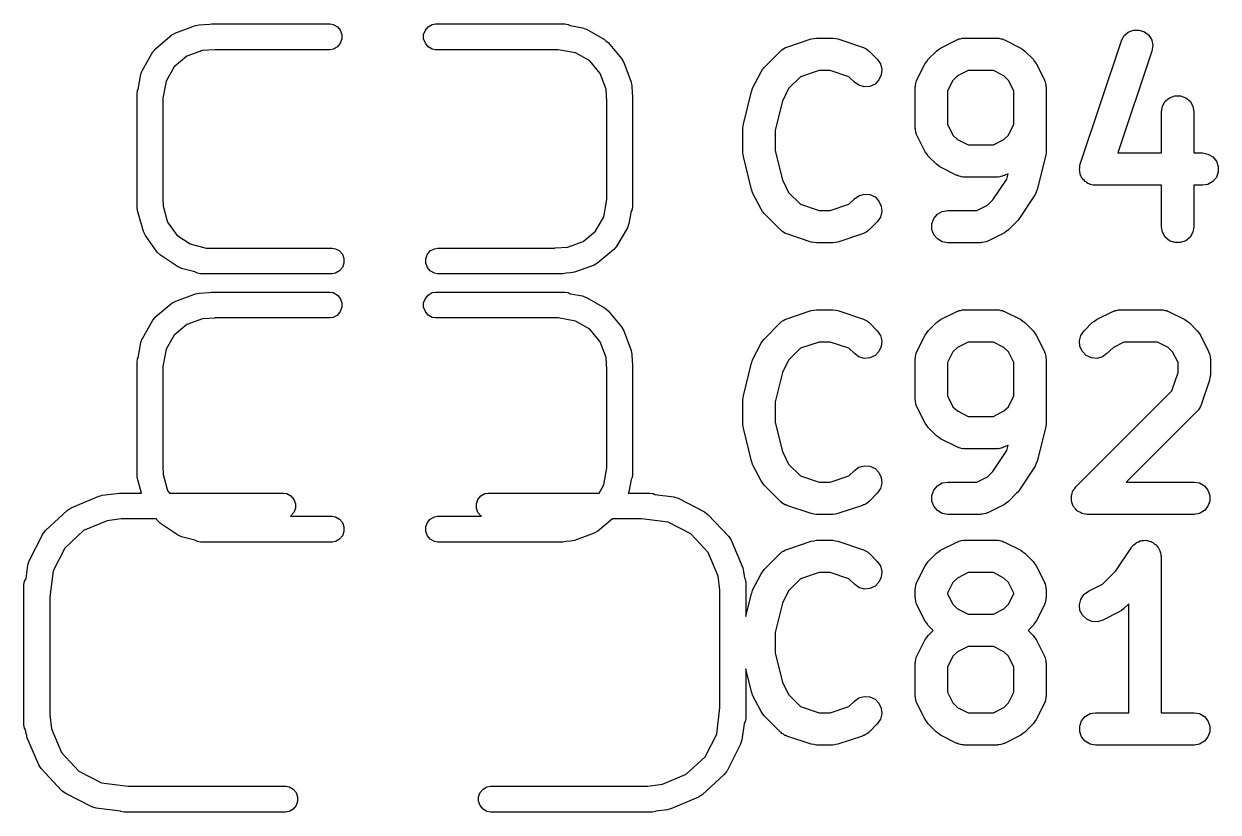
# Model space of a CAD drawing. Extents: x 553.3 to 630.8, y 408.7 to 458.1.
# Drawn here: x 579.11 to 584.65, y 436.29 to 439.95 of the extents above; entities that cross this region are included whole.
import ezdxf

# ---------------------------------------------------------------- set-up
doc = ezdxf.new("R2010")
doc.units = 0
doc.header["$MEASUREMENT"] = 0
doc.layers.add('BLACK', color=7, linetype='CONTINUOUS')

msp = doc.modelspace()

# ---------------------------------------------------------------- linework, layer by layer
at = {"layer": 'BLACK', "linetype": 'CONTINUOUS'}
for p, q in [((579.814, 439.908), (579.905, 439.941)), ((579.905, 439.941), (579.914, 439.943)), ((579.914, 439.943), (579.922, 439.945)), ((579.922, 439.945), (579.97, 439.947)), ((579.97, 439.947), (579.979, 439.949)), ((579.979, 439.949), (580.53, 439.949)), ((580.53, 439.949), (580.545, 439.946)), ((580.545, 439.946), (580.564, 439.936)), ((580.564, 439.936), (580.577, 439.92)), ((580.972, 439.92), (580.985, 439.936)), ((580.985, 439.936), (581.004, 439.946)), ((581.004, 439.946), (581.019, 439.949)), ((581.019, 439.949), (581.62, 439.949)), ((581.62, 439.949), (581.635, 439.946)), ((581.635, 439.946), (581.644, 439.941)), ((581.644, 439.941), (581.701, 439.931)), ((581.701, 439.931), (581.701, 439.931)), ((581.701, 439.931), (581.709, 439.928)), ((581.709, 439.928), (581.72, 439.924)), ((581.72, 439.924), (581.72, 439.924)), ((581.72, 439.924), (581.804, 439.876)), ((579.721, 439.835), (579.796, 439.898)), ((579.796, 439.898), (579.814, 439.908)), ((579.814, 439.908), (579.814, 439.908)), ((580.577, 439.92), (580.584, 439.9)), ((580.584, 439.879), (580.577, 439.859)), ((580.584, 439.9), (580.584, 439.879)), ((580.964, 439.9), (580.972, 439.92)), ((580.964, 439.879), (580.964, 439.9)), ((580.972, 439.859), (580.964, 439.879)), ((581.804, 439.876), (581.804, 439.876)), ((581.804, 439.876), (581.81, 439.871)), ((581.81, 439.871), (581.82, 439.862)), ((582.649, 439.841), (582.763, 439.879)), ((582.763, 439.879), (582.775, 439.881)), ((582.775, 439.881), (582.787, 439.883)), ((582.787, 439.883), (582.863, 439.883)), ((582.863, 439.883), (582.875, 439.881)), ((582.875, 439.881), (582.887, 439.879)), ((582.887, 439.879), (583.001, 439.841)), ((583.363, 439.837), (583.439, 439.875)), ((583.439, 439.875), (583.443, 439.876)), ((583.443, 439.876), (583.447, 439.879)), ((583.447, 439.879), (583.456, 439.88)), ((583.456, 439.88), (583.464, 439.883)), ((583.464, 439.883), (583.469, 439.882)), ((583.469, 439.882), (583.473, 439.883)), ((583.473, 439.883), (583.625, 439.883)), ((583.625, 439.883), (583.629, 439.882)), ((583.629, 439.882), (583.634, 439.883)), ((583.634, 439.883), (583.642, 439.88)), ((583.642, 439.88), (583.651, 439.879)), ((583.651, 439.879), (583.655, 439.876)), ((583.655, 439.876), (583.659, 439.875)), ((583.659, 439.875), (583.735, 439.837)), ((584.011, 439.298), (584.202, 439.87)), ((584.202, 439.87), (584.214, 439.893)), ((584.214, 439.893), (584.234, 439.91)), ((584.234, 439.91), (584.258, 439.92)), ((584.258, 439.92), (584.284, 439.92)), ((584.284, 439.92), (584.309, 439.912)), ((584.309, 439.912), (584.329, 439.896)), ((584.329, 439.896), (584.343, 439.874)), ((584.343, 439.874), (584.348, 439.848)), ((579.659, 439.735), (579.708, 439.819)), ((579.708, 439.819), (579.716, 439.829)), ((579.708, 439.819), (579.708, 439.819)), ((579.716, 439.829), (579.721, 439.835)), ((579.721, 439.835), (579.721, 439.835)), ((579.938, 439.826), (579.865, 439.799)), ((579.995, 439.829), (579.938, 439.826)), ((579.997, 439.829), (579.995, 439.829)), ((580.53, 439.829), (579.997, 439.829)), ((580.545, 439.832), (580.53, 439.829)), ((580.564, 439.843), (580.545, 439.832)), ((580.577, 439.859), (580.564, 439.843)), ((580.985, 439.843), (580.972, 439.859)), ((581.004, 439.832), (580.985, 439.843)), ((581.019, 439.829), (581.004, 439.832)), ((581.589, 439.829), (581.019, 439.829)), ((581.669, 439.815), (581.589, 439.829)), ((581.735, 439.777), (581.669, 439.815)), ((581.82, 439.862), (581.82, 439.862)), ((581.82, 439.862), (581.883, 439.788)), ((582.544, 439.747), (582.62, 439.823)), ((582.62, 439.823), (582.623, 439.826)), ((582.623, 439.826), (582.626, 439.829)), ((582.626, 439.829), (582.634, 439.833)), ((582.634, 439.833), (582.641, 439.838)), ((582.641, 439.838), (582.645, 439.839)), ((582.645, 439.839), (582.649, 439.841)), ((583.001, 439.841), (583.005, 439.839)), ((583.005, 439.839), (583.009, 439.838)), ((583.009, 439.838), (583.017, 439.833)), ((583.017, 439.833), (583.024, 439.829)), ((583.024, 439.829), (583.027, 439.826)), ((583.027, 439.826), (583.031, 439.823)), ((583.031, 439.823), (583.069, 439.785)), ((583.306, 439.785), (583.344, 439.823)), ((583.344, 439.823), (583.353, 439.83)), ((583.353, 439.83), (583.363, 439.837)), ((583.735, 439.837), (583.745, 439.83)), ((583.745, 439.83), (583.754, 439.823)), ((583.754, 439.823), (583.793, 439.785)), ((584.344, 439.822), (584.186, 439.35)), ((584.348, 439.848), (584.344, 439.822)), ((579.865, 439.799), (579.807, 439.75)), ((581.784, 439.719), (581.735, 439.777)), ((581.883, 439.788), (581.893, 439.77)), ((581.893, 439.77), (581.893, 439.77)), ((581.893, 439.77), (581.927, 439.678)), ((583.069, 439.785), (583.084, 439.764)), ((583.084, 439.764), (583.09, 439.738)), ((583.253, 439.689), (583.291, 439.765)), ((583.291, 439.765), (583.299, 439.775)), ((583.299, 439.775), (583.306, 439.785)), ((583.793, 439.785), (583.799, 439.775)), ((583.799, 439.775), (583.807, 439.765)), ((583.807, 439.765), (583.845, 439.689)), ((579.64, 439.644), (579.652, 439.715)), ((579.652, 439.715), (579.657, 439.728)), ((579.652, 439.715), (579.652, 439.715)), ((579.657, 439.728), (579.659, 439.735)), ((579.659, 439.735), (579.659, 439.735)), ((579.807, 439.75), (579.769, 439.684)), ((581.811, 439.646), (581.784, 439.719)), ((582.491, 439.651), (582.53, 439.727)), ((582.53, 439.727), (582.537, 439.737)), ((582.537, 439.737), (582.544, 439.747)), ((582.713, 439.704), (582.658, 439.649)), ((582.799, 439.733), (582.713, 439.704)), ((582.851, 439.733), (582.799, 439.733)), ((582.937, 439.704), (582.851, 439.733)), ((582.963, 439.679), (582.937, 439.704)), ((583.088, 439.712), (583.077, 439.689)), ((583.09, 439.738), (583.088, 439.712)), ((583.441, 439.708), (583.42, 439.687)), ((583.491, 439.733), (583.441, 439.708)), ((583.608, 439.733), (583.491, 439.733)), ((583.657, 439.708), (583.608, 439.733)), ((583.678, 439.687), (583.657, 439.708)), ((579.769, 439.684), (579.754, 439.604)), ((581.927, 439.678), (581.928, 439.67)), ((581.928, 439.67), (581.93, 439.661)), ((581.93, 439.661), (581.932, 439.629)), ((582.489, 439.643), (582.491, 439.651)), ((582.658, 439.649), (582.629, 439.591)), ((582.984, 439.664), (582.963, 439.679)), ((583.009, 439.657), (582.984, 439.664)), ((583.035, 439.659), (583.009, 439.657)), ((583.059, 439.67), (583.035, 439.659)), ((583.077, 439.689), (583.059, 439.67)), ((583.245, 439.656), (583.246, 439.66)), ((583.245, 439.465), (583.245, 439.656)), ((583.246, 439.664), (583.248, 439.673)), ((583.246, 439.66), (583.246, 439.664)), ((583.248, 439.673), (583.25, 439.681)), ((583.25, 439.681), (583.252, 439.685)), ((583.252, 439.685), (583.253, 439.689)), ((583.42, 439.687), (583.395, 439.638)), ((583.703, 439.638), (583.678, 439.687)), ((583.845, 439.689), (583.846, 439.685)), ((583.846, 439.685), (583.848, 439.681)), ((583.848, 439.681), (583.85, 439.673)), ((583.85, 439.673), (583.852, 439.664)), ((583.852, 439.664), (583.852, 439.66)), ((583.852, 439.66), (583.853, 439.656)), ((583.853, 439.656), (583.853, 439.351)), ((579.634, 439.624), (579.637, 439.64)), ((579.634, 439.124), (579.634, 439.624)), ((579.637, 439.64), (579.64, 439.644)), ((579.754, 439.604), (579.754, 439.139)), ((581.814, 439.588), (581.811, 439.646)), ((581.932, 439.629), (581.934, 439.614)), ((581.934, 439.614), (581.934, 439.104)), ((582.448, 439.483), (582.486, 439.636)), ((582.486, 439.636), (582.489, 439.643)), ((583.395, 439.638), (583.395, 439.483)), ((583.703, 439.483), (583.703, 439.638)), ((584.406, 439.59), (584.426, 439.606)), ((584.426, 439.606), (584.45, 439.615)), ((584.45, 439.615), (584.476, 439.615)), ((584.476, 439.615), (584.501, 439.606)), ((584.501, 439.606), (584.521, 439.59)), ((581.814, 439.586), (581.814, 439.588)), ((581.814, 439.134), (581.814, 439.586)), ((582.629, 439.591), (582.595, 439.456)), ((584.388, 439.541), (584.393, 439.567)), ((584.388, 439.35), (584.388, 439.541)), ((584.393, 439.567), (584.406, 439.59)), ((584.521, 439.59), (584.534, 439.567)), ((584.534, 439.567), (584.538, 439.541)), ((584.538, 439.541), (584.538, 439.35)), ((582.447, 439.474), (582.448, 439.483)), ((583.395, 439.483), (583.42, 439.433)), ((583.678, 439.433), (583.703, 439.483)), ((582.445, 439.465), (582.447, 439.474)), ((582.445, 439.351), (582.445, 439.465)), ((582.595, 439.456), (582.595, 439.36)), ((583.246, 439.461), (583.245, 439.465)), ((583.246, 439.457), (583.246, 439.461)), ((583.248, 439.448), (583.246, 439.457)), ((583.25, 439.44), (583.248, 439.448)), ((583.252, 439.436), (583.25, 439.44)), ((583.253, 439.432), (583.252, 439.436)), ((583.291, 439.356), (583.253, 439.432)), ((583.42, 439.433), (583.441, 439.413)), ((583.657, 439.413), (583.678, 439.433)), ((583.441, 439.413), (583.491, 439.388)), ((583.491, 439.388), (583.608, 439.388)), ((583.608, 439.388), (583.657, 439.413)), ((582.447, 439.342), (582.445, 439.351)), ((582.448, 439.333), (582.447, 439.342)), ((582.486, 439.18), (582.448, 439.333)), ((582.595, 439.36), (582.629, 439.225)), ((583.299, 439.346), (583.291, 439.356)), ((583.306, 439.336), (583.299, 439.346)), ((583.344, 439.298), (583.306, 439.336)), ((583.85, 439.333), (583.812, 439.18)), ((583.851, 439.342), (583.85, 439.333)), ((583.853, 439.351), (583.851, 439.342)), ((584.186, 439.35), (584.388, 439.35)), ((584.538, 439.35), (584.578, 439.35)), ((584.578, 439.35), (584.603, 439.345)), ((584.603, 439.345), (584.626, 439.332)), ((584.626, 439.332), (584.643, 439.312)), ((583.353, 439.291), (583.344, 439.298)), ((583.363, 439.284), (583.353, 439.291)), ((583.439, 439.246), (583.363, 439.284)), ((584.007, 439.273), (584.009, 439.28)), ((584.009, 439.267), (584.007, 439.273)), ((584.009, 439.288), (584.01, 439.293)), ((584.009, 439.28), (584.009, 439.288)), ((584.009, 439.262), (584.009, 439.267)), ((584.011, 439.255), (584.009, 439.262)), ((584.01, 439.293), (584.011, 439.298)), ((584.643, 439.312), (584.651, 439.288)), ((584.651, 439.262), (584.643, 439.237)), ((584.651, 439.288), (584.651, 439.262)), ((582.629, 439.225), (582.658, 439.167)), ((583.443, 439.245), (583.439, 439.246)), ((583.447, 439.242), (583.443, 439.245)), ((583.456, 439.241), (583.447, 439.242)), ((583.464, 439.238), (583.456, 439.241)), ((583.469, 439.239), (583.464, 439.238)), ((583.473, 439.238), (583.469, 439.239)), ((583.625, 439.238), (583.473, 439.238)), ((583.605, 439.132), (583.67, 439.229)), ((583.629, 439.239), (583.625, 439.238)), ((583.634, 439.238), (583.629, 439.239)), ((583.642, 439.241), (583.634, 439.238)), ((583.651, 439.242), (583.642, 439.241)), ((583.655, 439.245), (583.651, 439.242)), ((583.659, 439.246), (583.655, 439.245)), ((583.676, 439.254), (583.659, 439.246)), ((583.67, 439.229), (583.676, 439.254)), ((584.013, 439.247), (584.011, 439.255)), ((584.016, 439.242), (584.013, 439.247)), ((584.017, 439.237), (584.016, 439.242)), ((584.022, 439.231), (584.017, 439.237)), ((584.026, 439.225), (584.022, 439.231)), ((584.031, 439.222), (584.026, 439.225)), ((584.034, 439.217), (584.031, 439.222)), ((584.041, 439.214), (584.034, 439.217)), ((584.047, 439.209), (584.041, 439.214)), ((584.052, 439.207), (584.047, 439.209)), ((584.057, 439.204), (584.052, 439.207)), ((584.064, 439.203), (584.057, 439.204)), ((584.603, 439.204), (584.578, 439.2)), ((584.626, 439.217), (584.603, 439.204)), ((584.643, 439.237), (584.626, 439.217)), ((582.489, 439.173), (582.486, 439.18)), ((582.491, 439.165), (582.489, 439.173)), ((582.53, 439.089), (582.491, 439.165)), ((582.658, 439.167), (582.713, 439.112)), ((582.963, 439.137), (582.984, 439.152)), ((582.984, 439.152), (583.009, 439.159)), ((583.009, 439.159), (583.035, 439.157)), ((583.035, 439.157), (583.059, 439.146)), ((583.802, 439.157), (583.726, 439.043)), ((583.807, 439.169), (583.802, 439.157)), ((583.812, 439.18), (583.807, 439.169)), ((584.071, 439.201), (584.064, 439.203)), ((584.077, 439.201), (584.071, 439.201)), ((584.082, 439.2), (584.077, 439.201)), ((584.388, 439.2), (584.082, 439.2)), ((584.388, 439.008), (584.388, 439.2)), ((584.578, 439.2), (584.538, 439.2)), ((584.538, 439.2), (584.538, 439.008)), ((579.635, 439.122), (579.634, 439.124)), ((579.635, 439.092), (579.635, 439.122)), ((579.754, 439.139), (579.755, 439.103)), ((579.755, 439.103), (579.776, 439.029)), ((581.8, 439.054), (581.814, 439.134)), ((581.934, 439.104), (581.932, 439.088)), ((582.713, 439.112), (582.799, 439.083)), ((582.851, 439.083), (582.937, 439.112)), ((582.937, 439.112), (582.963, 439.137)), ((583.059, 439.146), (583.077, 439.127)), ((583.077, 439.127), (583.088, 439.104)), ((583.088, 439.104), (583.09, 439.078)), ((583.531, 439.083), (583.581, 439.108)), ((583.581, 439.108), (583.605, 439.132)), ((579.637, 439.085), (579.635, 439.092)), ((579.638, 439.077), (579.637, 439.085)), ((579.664, 438.986), (579.638, 439.077)), ((581.762, 438.988), (581.8, 439.054)), ((581.927, 439.08), (581.917, 439.023)), ((581.932, 439.088), (581.927, 439.08)), ((582.537, 439.079), (582.53, 439.089)), ((582.544, 439.069), (582.537, 439.079)), ((582.62, 438.993), (582.544, 439.069)), ((582.799, 439.083), (582.851, 439.083)), ((583.084, 439.053), (583.069, 439.031)), ((583.09, 439.078), (583.084, 439.053)), ((583.323, 439.021), (583.332, 439.046)), ((583.332, 439.046), (583.348, 439.066)), ((583.348, 439.066), (583.371, 439.079)), ((583.371, 439.079), (583.397, 439.083)), ((583.397, 439.083), (583.531, 439.083)), ((583.726, 439.043), (583.721, 439.037)), ((579.673, 438.967), (579.664, 438.986)), ((579.776, 439.029), (579.819, 438.969)), ((581.704, 438.939), (581.762, 438.988)), ((581.91, 439.003), (581.861, 438.919)), ((581.915, 439.019), (581.91, 439.003)), ((581.91, 439.003), (581.91, 439.003)), ((581.917, 439.023), (581.915, 439.019)), ((581.917, 439.023), (581.917, 439.023)), ((582.623, 438.991), (582.62, 438.993)), ((582.626, 438.987), (582.623, 438.991)), ((582.634, 438.983), (582.626, 438.987)), ((582.641, 438.978), (582.634, 438.983)), ((583.017, 438.983), (583.009, 438.978)), ((583.024, 438.987), (583.017, 438.983)), ((583.027, 438.991), (583.024, 438.987)), ((583.031, 438.993), (583.027, 438.991)), ((583.069, 439.031), (583.031, 438.993)), ((583.323, 438.995), (583.323, 439.021)), ((583.332, 438.971), (583.323, 438.995)), ((583.668, 438.986), (583.659, 438.979)), ((583.678, 438.993), (583.668, 438.986)), ((583.716, 439.031), (583.678, 438.993)), ((583.721, 439.037), (583.716, 439.031)), ((584.393, 438.982), (584.388, 439.008)), ((584.406, 438.96), (584.393, 438.982)), ((584.534, 438.982), (584.521, 438.96)), ((584.538, 439.008), (584.534, 438.982)), ((579.728, 438.89), (579.673, 438.967)), ((579.673, 438.967), (579.673, 438.967)), ((579.819, 438.969), (579.88, 438.928)), ((579.88, 438.928), (579.955, 438.909)), ((581.631, 438.913), (581.704, 438.939)), ((582.645, 438.977), (582.641, 438.978)), ((582.649, 438.975), (582.645, 438.977)), ((582.763, 438.937), (582.649, 438.975)), ((582.775, 438.935), (582.763, 438.937)), ((582.787, 438.933), (582.775, 438.935)), ((582.863, 438.933), (582.787, 438.933)), ((582.875, 438.935), (582.863, 438.933)), ((582.887, 438.937), (582.875, 438.935)), ((583.001, 438.975), (582.887, 438.937)), ((583.005, 438.977), (583.001, 438.975)), ((583.009, 438.978), (583.005, 438.977)), ((583.348, 438.951), (583.332, 438.971)), ((583.371, 438.938), (583.348, 438.951)), ((583.397, 438.933), (583.371, 438.938)), ((583.549, 438.933), (583.397, 438.933)), ((583.553, 438.934), (583.549, 438.933)), ((583.558, 438.934), (583.553, 438.934)), ((583.566, 438.936), (583.558, 438.934)), ((583.575, 438.938), (583.566, 438.936)), ((583.578, 438.94), (583.575, 438.938)), ((583.583, 438.941), (583.578, 438.94)), ((583.659, 438.979), (583.583, 438.941)), ((584.426, 438.943), (584.406, 438.96)), ((584.45, 438.934), (584.426, 438.943)), ((584.476, 438.934), (584.45, 438.934)), ((584.501, 438.943), (584.476, 438.934)), ((584.521, 438.96), (584.501, 438.943)), ((579.743, 438.876), (579.728, 438.89)), ((579.822, 438.823), (579.743, 438.876)), ((579.955, 438.909), (580.54, 438.909)), ((580.54, 438.909), (580.555, 438.906)), ((580.555, 438.906), (580.574, 438.896)), ((580.574, 438.896), (580.587, 438.88)), ((580.587, 438.88), (580.594, 438.86)), ((580.974, 438.86), (580.982, 438.88)), ((580.982, 438.88), (580.995, 438.896)), ((580.995, 438.896), (581.014, 438.906)), ((581.014, 438.906), (581.029, 438.909)), ((581.029, 438.909), (581.572, 438.909)), ((581.572, 438.909), (581.574, 438.91)), ((581.574, 438.91), (581.631, 438.913)), ((581.847, 438.903), (581.773, 438.841)), ((581.857, 438.914), (581.847, 438.903)), ((581.847, 438.903), (581.847, 438.903)), ((581.861, 438.919), (581.857, 438.914)), ((581.861, 438.919), (581.861, 438.919)), ((579.841, 438.814), (579.822, 438.823)), ((579.822, 438.823), (579.822, 438.823)), ((580.587, 438.819), (580.574, 438.803)), ((580.594, 438.839), (580.587, 438.819)), ((580.594, 438.86), (580.594, 438.839)), ((580.974, 438.839), (580.974, 438.86)), ((580.982, 438.819), (580.974, 438.839)), ((580.995, 438.803), (580.982, 438.819)), ((581.755, 438.83), (581.664, 438.797)), ((581.773, 438.841), (581.755, 438.83)), ((581.755, 438.83), (581.755, 438.83)), ((579.902, 438.799), (579.841, 438.814)), ((579.914, 438.792), (579.902, 438.799)), ((579.929, 438.789), (579.914, 438.792)), ((580.54, 438.789), (579.929, 438.789)), ((580.555, 438.792), (580.54, 438.789)), ((580.574, 438.803), (580.555, 438.792)), ((581.014, 438.792), (580.995, 438.803)), ((581.029, 438.789), (581.014, 438.792)), ((581.61, 438.789), (581.029, 438.789)), ((581.625, 438.792), (581.61, 438.789)), ((581.626, 438.792), (581.625, 438.792)), ((581.646, 438.794), (581.626, 438.792)), ((581.655, 438.796), (581.646, 438.794)), ((581.664, 438.797), (581.655, 438.796)), ((579.97, 438.703), (579.979, 438.705)), ((579.979, 438.705), (580.53, 438.705)), ((580.53, 438.705), (580.545, 438.702)), ((581.004, 438.702), (581.019, 438.705)), ((581.019, 438.705), (581.62, 438.705)), ((581.62, 438.705), (581.635, 438.702)), ((579.721, 438.591), (579.796, 438.653)), ((579.796, 438.653), (579.814, 438.663)), ((579.814, 438.663), (579.905, 438.697)), ((579.814, 438.663), (579.814, 438.663)), ((579.905, 438.697), (579.914, 438.698)), ((579.914, 438.698), (579.922, 438.7)), ((579.922, 438.7), (579.97, 438.703)), ((580.545, 438.702), (580.564, 438.691)), ((580.564, 438.691), (580.577, 438.675)), ((580.577, 438.675), (580.584, 438.655)), ((580.584, 438.655), (580.584, 438.634)), ((580.964, 438.655), (580.972, 438.675)), ((580.964, 438.634), (580.964, 438.655)), ((580.972, 438.675), (580.985, 438.691)), ((580.985, 438.691), (581.004, 438.702)), ((581.635, 438.702), (581.644, 438.697)), ((581.644, 438.697), (581.701, 438.687)), ((581.701, 438.687), (581.701, 438.687)), ((581.701, 438.687), (581.711, 438.683)), ((581.711, 438.683), (581.72, 438.68)), ((581.72, 438.68), (581.72, 438.68)), ((581.72, 438.68), (581.804, 438.631)), ((580.564, 438.598), (580.545, 438.587)), ((580.577, 438.614), (580.564, 438.598)), ((580.584, 438.634), (580.577, 438.614)), ((580.972, 438.614), (580.964, 438.634)), ((580.985, 438.598), (580.972, 438.614)), ((581.004, 438.587), (580.985, 438.598)), ((581.804, 438.631), (581.804, 438.631)), ((581.804, 438.631), (581.811, 438.626)), ((581.811, 438.626), (581.82, 438.618)), ((581.82, 438.618), (581.82, 438.618)), ((581.82, 438.618), (581.883, 438.543)), ((582.649, 438.581), (582.763, 438.619)), ((582.763, 438.619), (582.775, 438.621)), ((582.775, 438.621), (582.787, 438.623)), ((582.787, 438.623), (582.863, 438.623)), ((582.863, 438.623), (582.875, 438.621)), ((582.875, 438.621), (582.887, 438.619)), ((582.887, 438.619), (583.001, 438.581)), ((583.363, 438.577), (583.439, 438.615)), ((583.439, 438.615), (583.443, 438.616)), ((583.443, 438.616), (583.447, 438.619)), ((583.447, 438.619), (583.456, 438.62)), ((583.456, 438.62), (583.464, 438.623)), ((583.464, 438.623), (583.469, 438.622)), ((583.469, 438.622), (583.473, 438.623)), ((583.473, 438.623), (583.625, 438.623)), ((583.625, 438.623), (583.629, 438.622)), ((583.629, 438.622), (583.634, 438.623)), ((583.634, 438.623), (583.642, 438.62)), ((583.642, 438.62), (583.651, 438.619)), ((583.651, 438.619), (583.655, 438.616)), ((583.655, 438.616), (583.659, 438.615)), ((583.659, 438.615), (583.735, 438.577)), ((584.087, 438.577), (584.163, 438.615)), ((584.163, 438.615), (584.167, 438.616)), ((584.167, 438.616), (584.171, 438.619)), ((584.171, 438.619), (584.18, 438.62)), ((584.18, 438.62), (584.188, 438.623)), ((584.188, 438.623), (584.192, 438.622)), ((584.192, 438.622), (584.197, 438.623)), ((584.197, 438.623), (584.387, 438.623)), ((584.387, 438.623), (584.391, 438.622)), ((584.391, 438.622), (584.396, 438.623)), ((584.396, 438.623), (584.404, 438.62)), ((584.404, 438.62), (584.413, 438.619)), ((584.413, 438.619), (584.417, 438.616)), ((584.417, 438.616), (584.421, 438.615)), ((584.421, 438.615), (584.497, 438.577)), ((579.659, 438.49), (579.708, 438.575)), ((579.708, 438.575), (579.716, 438.585)), ((579.708, 438.575), (579.708, 438.575)), ((579.716, 438.585), (579.721, 438.591)), ((579.721, 438.591), (579.721, 438.591)), ((579.865, 438.554), (579.807, 438.505)), ((579.938, 438.581), (579.865, 438.554)), ((579.995, 438.584), (579.938, 438.581)), ((579.997, 438.585), (579.995, 438.584)), ((580.53, 438.585), (579.997, 438.585)), ((580.545, 438.587), (580.53, 438.585)), ((581.019, 438.585), (581.004, 438.587)), ((581.589, 438.585), (581.019, 438.585)), ((581.669, 438.57), (581.589, 438.585)), ((581.735, 438.532), (581.669, 438.57)), ((581.883, 438.543), (581.893, 438.525)), ((582.544, 438.487), (582.62, 438.563)), ((582.62, 438.563), (582.623, 438.566)), ((582.623, 438.566), (582.626, 438.569)), ((582.626, 438.569), (582.634, 438.573)), ((582.634, 438.573), (582.641, 438.578)), ((582.641, 438.578), (582.645, 438.579)), ((582.645, 438.579), (582.649, 438.581)), ((583.001, 438.581), (583.005, 438.579)), ((583.005, 438.579), (583.009, 438.578)), ((583.009, 438.578), (583.017, 438.573)), ((583.017, 438.573), (583.024, 438.569)), ((583.024, 438.569), (583.027, 438.566)), ((583.027, 438.566), (583.031, 438.563)), ((583.031, 438.563), (583.069, 438.525)), ((583.306, 438.525), (583.344, 438.563)), ((583.344, 438.563), (583.353, 438.57)), ((583.353, 438.57), (583.363, 438.577)), ((583.735, 438.577), (583.745, 438.57)), ((583.745, 438.57), (583.754, 438.563)), ((583.754, 438.563), (583.793, 438.525)), ((584.029, 438.525), (584.067, 438.563)), ((584.067, 438.563), (584.077, 438.57)), ((584.077, 438.57), (584.087, 438.577)), ((584.497, 438.577), (584.507, 438.57)), ((584.507, 438.57), (584.516, 438.563)), ((584.516, 438.563), (584.554, 438.525)), ((579.652, 438.471), (579.657, 438.484)), ((579.657, 438.484), (579.659, 438.49)), ((579.659, 438.49), (579.659, 438.49)), ((579.807, 438.505), (579.769, 438.44)), ((581.784, 438.474), (581.735, 438.532)), ((581.893, 438.525), (581.893, 438.525)), ((581.893, 438.525), (581.927, 438.434)), ((582.537, 438.477), (582.544, 438.487)), ((583.069, 438.525), (583.084, 438.504)), ((583.084, 438.504), (583.09, 438.478)), ((583.253, 438.429), (583.291, 438.505)), ((583.291, 438.505), (583.299, 438.515)), ((583.299, 438.515), (583.306, 438.525)), ((583.793, 438.525), (583.799, 438.515)), ((583.799, 438.515), (583.807, 438.505)), ((583.807, 438.505), (583.845, 438.429)), ((584.008, 438.478), (584.014, 438.504)), ((584.014, 438.504), (584.029, 438.525)), ((584.554, 438.525), (584.561, 438.515)), ((584.561, 438.515), (584.569, 438.505)), ((584.569, 438.505), (584.607, 438.429)), ((579.64, 438.4), (579.652, 438.471)), ((579.652, 438.471), (579.652, 438.471)), ((579.769, 438.44), (579.754, 438.359)), ((581.811, 438.401), (581.784, 438.474)), ((581.927, 438.434), (581.928, 438.425)), ((582.491, 438.391), (582.53, 438.467)), ((582.53, 438.467), (582.537, 438.477)), ((582.713, 438.444), (582.658, 438.389)), ((582.799, 438.473), (582.713, 438.444)), ((582.851, 438.473), (582.799, 438.473)), ((582.937, 438.444), (582.851, 438.473)), ((582.963, 438.419), (582.937, 438.444)), ((583.077, 438.429), (583.059, 438.41)), ((583.088, 438.452), (583.077, 438.429)), ((583.09, 438.478), (583.088, 438.452)), ((583.252, 438.425), (583.253, 438.429)), ((583.441, 438.448), (583.42, 438.427)), ((583.491, 438.473), (583.441, 438.448)), ((583.608, 438.473), (583.491, 438.473)), ((583.657, 438.448), (583.608, 438.473)), ((583.678, 438.427), (583.657, 438.448)), ((583.845, 438.429), (583.846, 438.425)), ((584.01, 438.452), (584.008, 438.478)), ((584.021, 438.429), (584.01, 438.452)), ((584.039, 438.41), (584.021, 438.429)), ((584.165, 438.448), (584.135, 438.419)), ((584.214, 438.473), (584.165, 438.448)), ((584.369, 438.473), (584.214, 438.473)), ((584.419, 438.448), (584.369, 438.473)), ((584.44, 438.427), (584.419, 438.448)), ((584.607, 438.429), (584.608, 438.425)), ((579.634, 438.38), (579.637, 438.395)), ((579.634, 437.879), (579.634, 438.38)), ((579.637, 438.395), (579.64, 438.4)), ((581.814, 438.344), (581.811, 438.401)), ((581.928, 438.425), (581.93, 438.417)), ((581.93, 438.417), (581.932, 438.384)), ((581.932, 438.384), (581.934, 438.37)), ((582.448, 438.223), (582.486, 438.376)), ((582.486, 438.376), (582.489, 438.383)), ((582.489, 438.383), (582.491, 438.391)), ((582.658, 438.389), (582.629, 438.331)), ((582.984, 438.404), (582.963, 438.419)), ((583.009, 438.397), (582.984, 438.404)), ((583.035, 438.399), (583.009, 438.397)), ((583.059, 438.41), (583.035, 438.399)), ((583.245, 438.396), (583.246, 438.4)), ((583.245, 438.205), (583.245, 438.396)), ((583.246, 438.404), (583.248, 438.413)), ((583.246, 438.4), (583.246, 438.404)), ((583.248, 438.413), (583.25, 438.421)), ((583.25, 438.421), (583.252, 438.425)), ((583.42, 438.427), (583.395, 438.378)), ((583.395, 438.378), (583.395, 438.223)), ((583.703, 438.378), (583.678, 438.427)), ((583.703, 438.223), (583.703, 438.378)), ((583.846, 438.425), (583.848, 438.421)), ((583.848, 438.421), (583.85, 438.413)), ((583.85, 438.413), (583.852, 438.404)), ((583.852, 438.404), (583.852, 438.4)), ((583.852, 438.4), (583.853, 438.396)), ((583.853, 438.396), (583.853, 438.091)), ((584.063, 438.399), (584.039, 438.41)), ((584.089, 438.397), (584.063, 438.399)), ((584.114, 438.404), (584.089, 438.397)), ((584.135, 438.419), (584.114, 438.404)), ((584.465, 438.378), (584.44, 438.427)), ((584.465, 438.332), (584.465, 438.378)), ((584.608, 438.425), (584.61, 438.421)), ((584.61, 438.421), (584.612, 438.413)), ((584.612, 438.413), (584.614, 438.404)), ((584.614, 438.404), (584.614, 438.4)), ((584.614, 438.4), (584.615, 438.396)), ((584.615, 438.396), (584.615, 438.32)), ((579.754, 438.359), (579.754, 437.895)), ((581.814, 438.342), (581.814, 438.344)), ((581.814, 437.89), (581.814, 438.342)), ((581.934, 438.37), (581.934, 437.859)), ((582.629, 438.331), (582.595, 438.196)), ((584.436, 438.246), (584.465, 438.332)), ((584.615, 438.32), (584.612, 438.308)), ((584.611, 438.296), (584.573, 438.182)), ((584.612, 438.308), (584.611, 438.296)), ((582.445, 438.205), (582.447, 438.214)), ((582.447, 438.214), (582.448, 438.223)), ((583.395, 438.223), (583.42, 438.173)), ((583.678, 438.173), (583.703, 438.223)), ((583.991, 437.801), (584.436, 438.246)), ((582.445, 438.091), (582.445, 438.205)), ((582.595, 438.196), (582.595, 438.1)), ((583.246, 438.201), (583.245, 438.205)), ((583.246, 438.197), (583.246, 438.201)), ((583.248, 438.188), (583.246, 438.197)), ((583.25, 438.18), (583.248, 438.188)), ((583.252, 438.176), (583.25, 438.18)), ((583.253, 438.172), (583.252, 438.176)), ((583.291, 438.096), (583.253, 438.172)), ((583.42, 438.173), (583.441, 438.153)), ((583.441, 438.153), (583.491, 438.128)), ((583.608, 438.128), (583.657, 438.153)), ((583.657, 438.153), (583.678, 438.173)), ((584.554, 438.152), (584.225, 437.823)), ((584.557, 438.156), (584.554, 438.152)), ((584.56, 438.159), (584.557, 438.156)), ((584.564, 438.166), (584.56, 438.159)), ((584.569, 438.174), (584.564, 438.166)), ((584.571, 438.178), (584.569, 438.174)), ((584.573, 438.182), (584.571, 438.178)), ((582.595, 438.1), (582.629, 437.965)), ((583.299, 438.086), (583.291, 438.096)), ((583.491, 438.128), (583.608, 438.128)), ((582.447, 438.082), (582.445, 438.091)), ((582.448, 438.073), (582.447, 438.082)), ((582.486, 437.92), (582.448, 438.073)), ((583.306, 438.076), (583.299, 438.086)), ((583.344, 438.038), (583.306, 438.076)), ((583.85, 438.073), (583.812, 437.92)), ((583.851, 438.082), (583.85, 438.073)), ((583.853, 438.091), (583.851, 438.082)), ((583.353, 438.031), (583.344, 438.038)), ((583.363, 438.024), (583.353, 438.031)), ((583.439, 437.986), (583.363, 438.024)), ((583.443, 437.985), (583.439, 437.986)), ((583.447, 437.982), (583.443, 437.985)), ((583.655, 437.985), (583.651, 437.982)), ((583.659, 437.986), (583.655, 437.985)), ((583.676, 437.994), (583.659, 437.986)), ((583.67, 437.969), (583.676, 437.994)), ((582.629, 437.965), (582.658, 437.907)), ((583.456, 437.981), (583.447, 437.982)), ((583.464, 437.978), (583.456, 437.981)), ((583.469, 437.979), (583.464, 437.978)), ((583.473, 437.978), (583.469, 437.979)), ((583.625, 437.978), (583.473, 437.978)), ((583.605, 437.872), (583.67, 437.969)), ((583.629, 437.979), (583.625, 437.978)), ((583.634, 437.978), (583.629, 437.979)), ((583.642, 437.981), (583.634, 437.978)), ((583.651, 437.982), (583.642, 437.981)), ((579.635, 437.877), (579.634, 437.879)), ((579.635, 437.848), (579.635, 437.877)), ((579.754, 437.895), (579.755, 437.858)), ((581.8, 437.81), (581.814, 437.89)), ((582.489, 437.913), (582.486, 437.92)), ((582.491, 437.905), (582.489, 437.913)), ((582.53, 437.829), (582.491, 437.905)), ((582.658, 437.907), (582.713, 437.852)), ((582.937, 437.852), (582.963, 437.877)), ((582.963, 437.877), (582.984, 437.892)), ((582.984, 437.892), (583.009, 437.899)), ((583.009, 437.899), (583.035, 437.897)), ((583.035, 437.897), (583.059, 437.886)), ((583.059, 437.886), (583.077, 437.867)), ((583.802, 437.897), (583.726, 437.783)), ((583.807, 437.909), (583.802, 437.897)), ((583.812, 437.92), (583.807, 437.909)), ((579.637, 437.84), (579.635, 437.848)), ((579.638, 437.833), (579.637, 437.84)), ((579.655, 437.772), (579.638, 437.833)), ((579.755, 437.858), (579.776, 437.784)), ((581.927, 437.835), (581.917, 437.778)), ((581.932, 437.844), (581.927, 437.835)), ((581.934, 437.859), (581.932, 437.844)), ((582.537, 437.819), (582.53, 437.829)), ((582.544, 437.809), (582.537, 437.819)), ((582.713, 437.852), (582.799, 437.823)), ((582.799, 437.823), (582.851, 437.823)), ((582.851, 437.823), (582.937, 437.852)), ((583.077, 437.867), (583.088, 437.844)), ((583.09, 437.818), (583.084, 437.793)), ((583.088, 437.844), (583.09, 437.818)), ((583.348, 437.806), (583.371, 437.819)), ((583.371, 437.819), (583.397, 437.823)), ((583.397, 437.823), (583.531, 437.823)), ((583.531, 437.823), (583.581, 437.848)), ((583.581, 437.848), (583.605, 437.872)), ((584.225, 437.823), (584.54, 437.823)), ((584.54, 437.823), (584.565, 437.819)), ((584.565, 437.819), (584.588, 437.806)), ((579.473, 437.762), (579.552, 437.772)), ((579.552, 437.772), (579.553, 437.772)), ((579.553, 437.772), (579.554, 437.772)), ((579.554, 437.772), (579.655, 437.772)), ((579.776, 437.784), (579.785, 437.772)), ((579.785, 437.772), (580.314, 437.772)), ((580.314, 437.772), (580.33, 437.77)), ((580.33, 437.77), (580.348, 437.759)), ((581.23, 437.759), (581.248, 437.77)), ((581.248, 437.77), (581.264, 437.772)), ((581.264, 437.772), (581.779, 437.772)), ((581.779, 437.772), (581.8, 437.81)), ((581.917, 437.778), (581.914, 437.772)), ((581.914, 437.772), (582.014, 437.772)), ((581.917, 437.778), (581.917, 437.778)), ((582.014, 437.772), (582.03, 437.77)), ((582.03, 437.77), (582.037, 437.766)), ((582.037, 437.766), (582.125, 437.755)), ((582.62, 437.733), (582.544, 437.809)), ((583.069, 437.771), (583.031, 437.733)), ((583.084, 437.793), (583.069, 437.771)), ((583.323, 437.761), (583.332, 437.786)), ((583.332, 437.786), (583.348, 437.806)), ((583.716, 437.771), (583.678, 437.733)), ((583.721, 437.777), (583.716, 437.771)), ((583.726, 437.783), (583.721, 437.777)), ((583.97, 437.761), (583.974, 437.77)), ((583.974, 437.77), (583.976, 437.78)), ((583.976, 437.78), (583.978, 437.782)), ((583.978, 437.782), (583.979, 437.786)), ((583.979, 437.786), (583.986, 437.793)), ((583.986, 437.793), (583.991, 437.801)), ((584.588, 437.806), (584.604, 437.786)), ((584.604, 437.786), (584.613, 437.761)), ((579.329, 437.704), (579.457, 437.758)), ((579.457, 437.758), (579.465, 437.76)), ((579.465, 437.76), (579.473, 437.762)), ((580.348, 437.759), (580.362, 437.743)), ((580.362, 437.743), (580.369, 437.723)), ((580.369, 437.723), (580.369, 437.702)), ((581.209, 437.723), (581.216, 437.743)), ((581.209, 437.702), (581.209, 437.723)), ((581.216, 437.743), (581.23, 437.759)), ((582.125, 437.755), (582.145, 437.749)), ((582.145, 437.749), (582.145, 437.749)), ((582.145, 437.749), (582.268, 437.685)), ((582.623, 437.731), (582.62, 437.733)), ((582.626, 437.727), (582.623, 437.731)), ((582.634, 437.723), (582.626, 437.727)), ((582.641, 437.718), (582.634, 437.723)), ((582.645, 437.717), (582.641, 437.718)), ((582.649, 437.715), (582.645, 437.717)), ((582.763, 437.677), (582.649, 437.715)), ((583.001, 437.715), (582.887, 437.677)), ((583.005, 437.717), (583.001, 437.715)), ((583.009, 437.718), (583.005, 437.717)), ((583.017, 437.723), (583.009, 437.718)), ((583.024, 437.727), (583.017, 437.723)), ((583.027, 437.731), (583.024, 437.727)), ((583.031, 437.733), (583.027, 437.731)), ((583.323, 437.735), (583.323, 437.761)), ((583.332, 437.711), (583.323, 437.735)), ((583.348, 437.691), (583.332, 437.711)), ((583.659, 437.719), (583.583, 437.681)), ((583.668, 437.726), (583.659, 437.719)), ((583.678, 437.733), (583.668, 437.726)), ((583.97, 437.758), (583.97, 437.761)), ((583.97, 437.755), (583.97, 437.758)), ((583.97, 437.745), (583.97, 437.755)), ((583.97, 437.735), (583.97, 437.745)), ((583.972, 437.732), (583.97, 437.735)), ((583.972, 437.729), (583.972, 437.732)), ((583.976, 437.72), (583.972, 437.729)), ((583.979, 437.711), (583.976, 437.72)), ((583.981, 437.708), (583.979, 437.711)), ((583.983, 437.705), (583.981, 437.708)), ((584.604, 437.711), (584.588, 437.691)), ((584.613, 437.735), (584.604, 437.711)), ((584.613, 437.761), (584.613, 437.735)), ((579.209, 437.598), (579.311, 437.693)), ((579.311, 437.693), (579.319, 437.698)), ((579.311, 437.693), (579.311, 437.693)), ((579.319, 437.698), (579.329, 437.704)), ((579.329, 437.704), (579.329, 437.704)), ((579.56, 437.652), (579.496, 437.644)), ((579.724, 437.652), (579.56, 437.652)), ((579.728, 437.646), (579.724, 437.652)), ((580.348, 437.666), (580.346, 437.665)), ((580.346, 437.665), (580.54, 437.665)), ((580.362, 437.682), (580.348, 437.666)), ((580.369, 437.702), (580.362, 437.682)), ((580.54, 437.665), (580.555, 437.662)), ((580.555, 437.662), (580.574, 437.651)), ((580.995, 437.651), (581.014, 437.662)), ((581.014, 437.662), (581.029, 437.665)), ((581.029, 437.665), (581.232, 437.665)), ((581.216, 437.682), (581.209, 437.702)), ((581.23, 437.666), (581.216, 437.682)), ((581.232, 437.665), (581.23, 437.666)), ((581.84, 437.652), (581.773, 437.596)), ((581.975, 437.652), (581.84, 437.652)), ((582.099, 437.637), (581.975, 437.652)), ((582.268, 437.685), (582.285, 437.672)), ((582.285, 437.672), (582.285, 437.672)), ((582.285, 437.672), (582.38, 437.571)), ((582.775, 437.675), (582.763, 437.677)), ((582.787, 437.673), (582.775, 437.675)), ((582.863, 437.673), (582.787, 437.673)), ((582.875, 437.675), (582.863, 437.673)), ((582.887, 437.677), (582.875, 437.675)), ((583.371, 437.678), (583.348, 437.691)), ((583.397, 437.673), (583.371, 437.678)), ((583.549, 437.673), (583.397, 437.673)), ((583.553, 437.674), (583.549, 437.673)), ((583.558, 437.674), (583.553, 437.674)), ((583.566, 437.676), (583.558, 437.674)), ((583.575, 437.678), (583.566, 437.676)), ((583.578, 437.68), (583.575, 437.678)), ((583.583, 437.681), (583.578, 437.68)), ((583.99, 437.698), (583.983, 437.705)), ((583.996, 437.691), (583.99, 437.698)), ((583.999, 437.689), (583.996, 437.691)), ((584.001, 437.687), (583.999, 437.689)), ((584.01, 437.683), (584.001, 437.687)), ((584.019, 437.678), (584.01, 437.683)), ((584.022, 437.677), (584.019, 437.678)), ((584.025, 437.676), (584.022, 437.677)), ((584.035, 437.675), (584.025, 437.676)), ((584.044, 437.673), (584.035, 437.675)), ((584.54, 437.673), (584.044, 437.673)), ((584.565, 437.678), (584.54, 437.673)), ((584.588, 437.691), (584.565, 437.678)), ((579.197, 437.582), (579.209, 437.598)), ((579.209, 437.598), (579.209, 437.598)), ((579.385, 437.598), (579.299, 437.517)), ((579.496, 437.644), (579.385, 437.598)), ((579.743, 437.631), (579.728, 437.646)), ((579.822, 437.578), (579.743, 437.631)), ((580.574, 437.651), (580.587, 437.635)), ((580.587, 437.635), (580.594, 437.615)), ((580.594, 437.615), (580.594, 437.594)), ((580.974, 437.615), (580.982, 437.635)), ((580.974, 437.594), (580.974, 437.615)), ((580.982, 437.635), (580.995, 437.651)), ((582.204, 437.583), (582.099, 437.637)), ((579.133, 437.458), (579.197, 437.582)), ((579.841, 437.569), (579.822, 437.578)), ((579.822, 437.578), (579.822, 437.578)), ((579.902, 437.554), (579.841, 437.569)), ((579.914, 437.547), (579.902, 437.554)), ((579.929, 437.545), (579.914, 437.547)), ((580.54, 437.545), (579.929, 437.545)), ((580.555, 437.547), (580.54, 437.545)), ((580.574, 437.558), (580.555, 437.547)), ((580.587, 437.574), (580.574, 437.558)), ((580.594, 437.594), (580.587, 437.574)), ((580.982, 437.574), (580.974, 437.594)), ((580.995, 437.558), (580.982, 437.574)), ((581.014, 437.547), (580.995, 437.558)), ((581.029, 437.545), (581.014, 437.547)), ((581.61, 437.545), (581.029, 437.545)), ((581.625, 437.547), (581.61, 437.545)), ((581.626, 437.548), (581.625, 437.547)), ((581.646, 437.549), (581.626, 437.548)), ((581.655, 437.551), (581.646, 437.549)), ((581.664, 437.552), (581.655, 437.551)), ((581.755, 437.586), (581.664, 437.552)), ((581.773, 437.596), (581.755, 437.586)), ((581.755, 437.586), (581.755, 437.586)), ((582.284, 437.497), (582.204, 437.583)), ((582.38, 437.571), (582.38, 437.571)), ((582.38, 437.571), (582.383, 437.566)), ((582.383, 437.566), (582.391, 437.553)), ((582.391, 437.553), (582.391, 437.553)), ((582.391, 437.553), (582.445, 437.425)), ((582.649, 437.511), (582.763, 437.549)), ((582.763, 437.549), (582.775, 437.551)), ((582.775, 437.551), (582.787, 437.553)), ((582.787, 437.553), (582.863, 437.553)), ((582.863, 437.553), (582.875, 437.551)), ((582.875, 437.551), (582.887, 437.549)), ((582.887, 437.549), (583.001, 437.511)), ((583.363, 437.507), (583.439, 437.545)), ((583.439, 437.545), (583.443, 437.546)), ((583.443, 437.546), (583.447, 437.549)), ((583.447, 437.549), (583.456, 437.55)), ((583.456, 437.55), (583.464, 437.553)), ((583.464, 437.553), (583.469, 437.552)), ((583.469, 437.552), (583.473, 437.553)), ((583.473, 437.553), (583.625, 437.553)), ((583.625, 437.553), (583.629, 437.552)), ((583.629, 437.552), (583.634, 437.553)), ((583.634, 437.553), (583.642, 437.55)), ((583.642, 437.55), (583.651, 437.549)), ((583.651, 437.549), (583.655, 437.546)), ((583.655, 437.546), (583.659, 437.545)), ((583.659, 437.545), (583.735, 437.507)), ((584.27, 437.54), (584.273, 437.543)), ((584.273, 437.543), (584.282, 437.546)), ((584.282, 437.546), (584.29, 437.55)), ((584.29, 437.55), (584.294, 437.551)), ((584.294, 437.551), (584.298, 437.552)), ((584.298, 437.552), (584.307, 437.552)), ((584.307, 437.552), (584.316, 437.553)), ((584.316, 437.553), (584.32, 437.552)), ((584.32, 437.552), (584.324, 437.552)), ((584.324, 437.552), (584.332, 437.549)), ((584.332, 437.549), (584.341, 437.547)), ((584.341, 437.547), (584.345, 437.544)), ((584.345, 437.544), (584.348, 437.543)), ((584.348, 437.543), (584.355, 437.537)), ((579.299, 437.517), (579.245, 437.412)), ((582.331, 437.386), (582.284, 437.497)), ((582.544, 437.417), (582.62, 437.493)), ((582.62, 437.493), (582.623, 437.496)), ((582.623, 437.496), (582.626, 437.499)), ((582.626, 437.499), (582.634, 437.503)), ((582.634, 437.503), (582.641, 437.508)), ((582.641, 437.508), (582.645, 437.509)), ((582.645, 437.509), (582.649, 437.511)), ((583.001, 437.511), (583.005, 437.509)), ((583.005, 437.509), (583.009, 437.508)), ((583.009, 437.508), (583.017, 437.503)), ((583.017, 437.503), (583.024, 437.499)), ((583.024, 437.499), (583.027, 437.496)), ((583.027, 437.496), (583.031, 437.493)), ((583.031, 437.493), (583.069, 437.455)), ((583.306, 437.455), (583.344, 437.493)), ((583.344, 437.493), (583.353, 437.5)), ((583.353, 437.5), (583.363, 437.507)), ((583.735, 437.507), (583.745, 437.5)), ((583.745, 437.5), (583.754, 437.493)), ((583.754, 437.493), (583.793, 437.455)), ((584.176, 437.412), (584.249, 437.52)), ((584.249, 437.52), (584.251, 437.523)), ((584.251, 437.523), (584.253, 437.526)), ((584.253, 437.526), (584.26, 437.532)), ((584.26, 437.532), (584.267, 437.539)), ((584.267, 437.539), (584.27, 437.54)), ((584.355, 437.537), (584.363, 437.532)), ((584.363, 437.532), (584.365, 437.529)), ((584.365, 437.529), (584.368, 437.526)), ((584.368, 437.526), (584.373, 437.519)), ((584.373, 437.519), (584.378, 437.511)), ((584.378, 437.511), (584.379, 437.507)), ((584.379, 437.507), (584.381, 437.504)), ((584.381, 437.504), (584.383, 437.495)), ((584.383, 437.495), (584.385, 437.486)), ((584.385, 437.486), (584.385, 437.482)), ((579.119, 437.376), (579.127, 437.438)), ((579.127, 437.438), (579.133, 437.458)), ((579.133, 437.458), (579.133, 437.458)), ((583.069, 437.455), (583.084, 437.434)), ((583.084, 437.434), (583.09, 437.408)), ((583.253, 437.359), (583.291, 437.435)), ((583.291, 437.435), (583.299, 437.445)), ((583.299, 437.445), (583.306, 437.455)), ((583.793, 437.455), (583.799, 437.445)), ((583.799, 437.445), (583.807, 437.435)), ((583.807, 437.435), (583.845, 437.359)), ((584.385, 437.482), (584.386, 437.478)), ((584.386, 437.478), (584.386, 436.753)), ((579.112, 437.363), (579.119, 437.376)), ((579.245, 437.412), (579.229, 437.289)), ((582.339, 437.322), (582.331, 437.386)), ((582.445, 437.425), (582.447, 437.417)), ((582.447, 437.417), (582.449, 437.409)), ((582.449, 437.409), (582.453, 437.379)), ((582.453, 437.379), (582.456, 437.373)), ((582.491, 437.321), (582.53, 437.397)), ((582.53, 437.397), (582.537, 437.407)), ((582.537, 437.407), (582.544, 437.417)), ((582.799, 437.403), (582.713, 437.374)), ((582.851, 437.403), (582.799, 437.403)), ((582.937, 437.374), (582.851, 437.403)), ((583.088, 437.382), (583.077, 437.359)), ((583.09, 437.408), (583.088, 437.382)), ((583.441, 437.378), (583.42, 437.357)), ((583.491, 437.403), (583.441, 437.378)), ((583.608, 437.403), (583.491, 437.403)), ((583.657, 437.378), (583.608, 437.403)), ((583.678, 437.357), (583.657, 437.378)), ((584.114, 437.349), (584.176, 437.412)), ((579.109, 437.348), (579.112, 437.363)), ((579.109, 436.697), (579.109, 437.348)), ((582.339, 436.778), (582.339, 437.322)), ((582.456, 437.373), (582.459, 437.358)), ((582.459, 437.358), (582.459, 437.199)), ((582.489, 437.313), (582.491, 437.321)), ((582.713, 437.374), (582.658, 437.319)), ((582.963, 437.349), (582.937, 437.374)), ((582.984, 437.334), (582.963, 437.349)), ((583.009, 437.327), (582.984, 437.334)), ((583.035, 437.329), (583.009, 437.327)), ((583.059, 437.34), (583.035, 437.329)), ((583.077, 437.359), (583.059, 437.34)), ((583.245, 437.326), (583.246, 437.33)), ((583.245, 437.288), (583.245, 437.326)), ((583.246, 437.334), (583.248, 437.343)), ((583.246, 437.33), (583.246, 437.334)), ((583.248, 437.343), (583.25, 437.351)), ((583.25, 437.351), (583.252, 437.355)), ((583.252, 437.355), (583.253, 437.359)), ((583.42, 437.357), (583.395, 437.308)), ((583.703, 437.308), (583.678, 437.357)), ((583.845, 437.359), (583.846, 437.355)), ((583.846, 437.355), (583.848, 437.351)), ((583.848, 437.351), (583.85, 437.343)), ((583.85, 437.343), (583.852, 437.334)), ((583.852, 437.334), (583.852, 437.33)), ((583.852, 437.33), (583.853, 437.326)), ((583.853, 437.326), (583.853, 437.288)), ((584.049, 437.317), (584.114, 437.349)), ((579.229, 437.289), (579.229, 436.743)), ((582.459, 437.199), (582.486, 437.306)), ((582.486, 437.306), (582.489, 437.313)), ((582.658, 437.319), (582.629, 437.261)), ((583.246, 437.283), (583.245, 437.288)), ((583.246, 437.279), (583.246, 437.283)), ((583.248, 437.271), (583.246, 437.279)), ((583.25, 437.262), (583.248, 437.271)), ((583.395, 437.308), (583.395, 437.305)), ((583.395, 437.305), (583.42, 437.256)), ((583.678, 437.256), (583.703, 437.305)), ((583.703, 437.305), (583.703, 437.308)), ((583.85, 437.271), (583.848, 437.262)), ((583.852, 437.279), (583.85, 437.271)), ((583.853, 437.288), (583.852, 437.283)), ((583.852, 437.283), (583.852, 437.279)), ((584.008, 437.254), (584.014, 437.279)), ((584.014, 437.279), (584.028, 437.301)), ((584.028, 437.301), (584.049, 437.317)), ((582.629, 437.261), (582.595, 437.126)), ((583.252, 437.258), (583.25, 437.262)), ((583.253, 437.254), (583.252, 437.258)), ((583.291, 437.178), (583.253, 437.254)), ((583.42, 437.256), (583.441, 437.235)), ((583.441, 437.235), (583.491, 437.21)), ((583.491, 437.21), (583.608, 437.21)), ((583.608, 437.21), (583.657, 437.235)), ((583.657, 437.235), (583.678, 437.256)), ((583.845, 437.254), (583.807, 437.178)), ((583.846, 437.258), (583.845, 437.254)), ((583.848, 437.262), (583.846, 437.258)), ((584.01, 437.228), (584.008, 437.254)), ((584.022, 437.205), (584.01, 437.228)), ((584.192, 437.221), (584.116, 437.182)), ((584.202, 437.228), (584.192, 437.221)), ((584.212, 437.235), (584.202, 437.228)), ((584.236, 437.259), (584.212, 437.235)), ((584.236, 436.753), (584.236, 437.259)), ((583.299, 437.168), (583.291, 437.178)), ((583.306, 437.158), (583.299, 437.168)), ((583.329, 437.135), (583.306, 437.158)), ((583.793, 437.158), (583.769, 437.135)), ((583.799, 437.168), (583.793, 437.158)), ((583.807, 437.178), (583.799, 437.168)), ((584.041, 437.187), (584.022, 437.205)), ((584.065, 437.177), (584.041, 437.187)), ((584.091, 437.175), (584.065, 437.177)), ((584.116, 437.182), (584.091, 437.175)), ((582.595, 437.126), (582.595, 437.03)), ((583.291, 437.093), (583.299, 437.102)), ((583.299, 437.102), (583.306, 437.112)), ((583.306, 437.112), (583.329, 437.135)), ((583.769, 437.135), (583.793, 437.112)), ((583.793, 437.112), (583.799, 437.102)), ((583.799, 437.102), (583.807, 437.093)), ((583.253, 437.016), (583.291, 437.093)), ((583.491, 437.06), (583.441, 437.036)), ((583.608, 437.06), (583.491, 437.06)), ((583.657, 437.036), (583.608, 437.06)), ((583.807, 437.093), (583.845, 437.016)), ((582.595, 437.03), (582.629, 436.895)), ((583.245, 436.983), (583.246, 436.987)), ((583.246, 436.991), (583.248, 437)), ((583.246, 436.987), (583.246, 436.991)), ((583.248, 437), (583.25, 437.009)), ((583.25, 437.009), (583.252, 437.012)), ((583.252, 437.012), (583.253, 437.016)), ((583.42, 437.015), (583.395, 436.965)), ((583.441, 437.036), (583.42, 437.015)), ((583.678, 437.015), (583.657, 437.036)), ((583.703, 436.965), (583.678, 437.015)), ((583.845, 437.016), (583.846, 437.012)), ((583.846, 437.012), (583.848, 437.009)), ((583.848, 437.009), (583.85, 437)), ((583.85, 437), (583.852, 436.991)), ((583.852, 436.991), (583.852, 436.987)), ((583.852, 436.987), (583.853, 436.983)), ((582.486, 436.85), (582.459, 436.957)), ((582.459, 436.957), (582.459, 436.727)), ((583.245, 436.83), (583.245, 436.983)), ((583.395, 436.965), (583.395, 436.848)), ((583.703, 436.848), (583.703, 436.965)), ((583.853, 436.983), (583.853, 436.83)), ((582.629, 436.895), (582.658, 436.837)), ((582.489, 436.843), (582.486, 436.85)), ((582.491, 436.835), (582.489, 436.843)), ((582.53, 436.759), (582.491, 436.835)), ((582.658, 436.837), (582.713, 436.782)), ((582.963, 436.807), (582.984, 436.822)), ((582.984, 436.822), (583.009, 436.829)), ((583.009, 436.829), (583.035, 436.827)), ((583.035, 436.827), (583.059, 436.816)), ((583.246, 436.826), (583.245, 436.83)), ((583.246, 436.822), (583.246, 436.826)), ((583.248, 436.813), (583.246, 436.822)), ((583.395, 436.848), (583.42, 436.799)), ((583.678, 436.799), (583.703, 436.848)), ((583.852, 436.822), (583.85, 436.813)), ((583.853, 436.83), (583.852, 436.826)), ((583.852, 436.826), (583.852, 436.822)), ((582.324, 436.653), (582.339, 436.778)), ((582.713, 436.782), (582.799, 436.753)), ((582.851, 436.753), (582.937, 436.782)), ((582.937, 436.782), (582.963, 436.807)), ((583.059, 436.816), (583.077, 436.797)), ((583.077, 436.797), (583.088, 436.774)), ((583.088, 436.774), (583.09, 436.748)), ((583.25, 436.805), (583.248, 436.813)), ((583.252, 436.801), (583.25, 436.805)), ((583.253, 436.797), (583.252, 436.801)), ((583.291, 436.721), (583.253, 436.797)), ((583.42, 436.799), (583.441, 436.778)), ((583.441, 436.778), (583.491, 436.753)), ((583.608, 436.753), (583.657, 436.778)), ((583.657, 436.778), (583.678, 436.799)), ((583.845, 436.797), (583.807, 436.721)), ((583.846, 436.801), (583.845, 436.797)), ((583.848, 436.805), (583.846, 436.801)), ((583.85, 436.813), (583.848, 436.805)), ((579.229, 436.743), (579.237, 436.679)), ((582.456, 436.712), (582.451, 436.701)), ((582.459, 436.727), (582.456, 436.712)), ((582.537, 436.749), (582.53, 436.759)), ((582.544, 436.739), (582.537, 436.749)), ((582.62, 436.663), (582.544, 436.739)), ((582.799, 436.753), (582.851, 436.753)), ((583.084, 436.723), (583.069, 436.701)), ((583.09, 436.748), (583.084, 436.723)), ((583.299, 436.711), (583.291, 436.721)), ((583.306, 436.701), (583.299, 436.711)), ((583.491, 436.753), (583.608, 436.753)), ((583.799, 436.711), (583.793, 436.701)), ((583.807, 436.721), (583.799, 436.711)), ((584.009, 436.691), (584.017, 436.716)), ((584.017, 436.716), (584.034, 436.736)), ((584.034, 436.736), (584.057, 436.749)), ((584.057, 436.749), (584.082, 436.753)), ((584.082, 436.753), (584.236, 436.753)), ((584.386, 436.753), (584.54, 436.753)), ((584.54, 436.753), (584.565, 436.749)), ((584.565, 436.749), (584.588, 436.736)), ((584.588, 436.736), (584.604, 436.716)), ((584.604, 436.716), (584.613, 436.691)), ((579.112, 436.682), (579.109, 436.697)), ((579.117, 436.673), (579.112, 436.682)), ((579.119, 436.656), (579.117, 436.673)), ((579.122, 436.648), (579.119, 436.656)), ((579.237, 436.679), (579.284, 436.568)), ((582.451, 436.701), (582.441, 436.627)), ((582.623, 436.661), (582.62, 436.663)), ((582.626, 436.657), (582.623, 436.661)), ((582.634, 436.653), (582.626, 436.657)), ((583.024, 436.657), (583.017, 436.653)), ((583.027, 436.661), (583.024, 436.657)), ((583.031, 436.663), (583.027, 436.661)), ((583.069, 436.701), (583.031, 436.663)), ((583.344, 436.663), (583.306, 436.701)), ((583.353, 436.656), (583.344, 436.663)), ((583.363, 436.649), (583.353, 436.656)), ((583.745, 436.656), (583.735, 436.649)), ((583.754, 436.663), (583.745, 436.656)), ((583.793, 436.701), (583.754, 436.663)), ((584.009, 436.665), (584.009, 436.691)), ((584.017, 436.641), (584.009, 436.665)), ((584.613, 436.665), (584.604, 436.641)), ((584.613, 436.691), (584.613, 436.665)), ((579.123, 436.64), (579.122, 436.648)), ((579.178, 436.512), (579.123, 436.64)), ((582.27, 436.548), (582.324, 436.653)), ((582.435, 436.607), (582.372, 436.484)), ((582.438, 436.618), (582.435, 436.607)), ((582.435, 436.607), (582.435, 436.607)), ((582.441, 436.627), (582.438, 436.618)), ((582.441, 436.627), (582.441, 436.627)), ((582.641, 436.648), (582.634, 436.653)), ((582.645, 436.647), (582.641, 436.648)), ((582.649, 436.645), (582.645, 436.647)), ((582.763, 436.607), (582.649, 436.645)), ((582.775, 436.605), (582.763, 436.607)), ((582.787, 436.603), (582.775, 436.605)), ((582.863, 436.603), (582.787, 436.603)), ((582.875, 436.605), (582.863, 436.603)), ((582.887, 436.607), (582.875, 436.605)), ((583.001, 436.645), (582.887, 436.607)), ((583.005, 436.647), (583.001, 436.645)), ((583.009, 436.648), (583.005, 436.647)), ((583.017, 436.653), (583.009, 436.648)), ((583.439, 436.611), (583.363, 436.649)), ((583.443, 436.61), (583.439, 436.611)), ((583.447, 436.608), (583.443, 436.61)), ((583.456, 436.606), (583.447, 436.608)), ((583.464, 436.604), (583.456, 436.606)), ((583.469, 436.604), (583.464, 436.604)), ((583.473, 436.603), (583.469, 436.604)), ((583.625, 436.603), (583.473, 436.603)), ((583.629, 436.604), (583.625, 436.603)), ((583.634, 436.604), (583.629, 436.604)), ((583.642, 436.606), (583.634, 436.604)), ((583.651, 436.608), (583.642, 436.606)), ((583.655, 436.61), (583.651, 436.608)), ((583.659, 436.611), (583.655, 436.61)), ((583.735, 436.649), (583.659, 436.611)), ((584.034, 436.621), (584.017, 436.641)), ((584.057, 436.608), (584.034, 436.621)), ((584.082, 436.603), (584.057, 436.608)), ((584.54, 436.603), (584.082, 436.603)), ((584.565, 436.608), (584.54, 436.603)), ((584.588, 436.621), (584.565, 436.608)), ((584.604, 436.641), (584.588, 436.621)), ((579.284, 436.568), (579.364, 436.482)), ((582.183, 436.468), (582.27, 436.548)), ((579.183, 436.503), (579.178, 436.512)), ((579.178, 436.512), (579.178, 436.512)), ((579.189, 436.494), (579.183, 436.503)), ((579.283, 436.392), (579.189, 436.494)), ((579.189, 436.494), (579.189, 436.494)), ((579.364, 436.482), (579.469, 436.428)), ((582.072, 436.421), (582.183, 436.468)), ((582.359, 436.467), (582.257, 436.372)), ((582.37, 436.481), (582.359, 436.467)), ((582.359, 436.467), (582.359, 436.467)), ((582.372, 436.484), (582.37, 436.481)), ((582.372, 436.484), (582.372, 436.484)), ((579.29, 436.387), (579.283, 436.392)), ((579.283, 436.392), (579.283, 436.392)), ((579.3, 436.38), (579.29, 436.387)), ((579.424, 436.316), (579.3, 436.38)), ((579.3, 436.38), (579.3, 436.38)), ((579.469, 436.428), (579.593, 436.412)), ((579.593, 436.412), (580.324, 436.412)), ((580.324, 436.412), (580.34, 436.41)), ((580.34, 436.41), (580.358, 436.399)), ((580.358, 436.399), (580.372, 436.383)), ((580.372, 436.383), (580.379, 436.363)), ((581.219, 436.363), (581.226, 436.383)), ((581.226, 436.383), (581.24, 436.399)), ((581.24, 436.399), (581.258, 436.41)), ((581.258, 436.41), (581.274, 436.412)), ((581.274, 436.412), (582.005, 436.412)), ((582.005, 436.412), (582.072, 436.421)), ((580.372, 436.322), (580.358, 436.306)), ((580.379, 436.342), (580.372, 436.322)), ((580.379, 436.363), (580.379, 436.342)), ((581.219, 436.342), (581.219, 436.363)), ((581.226, 436.322), (581.219, 436.342)), ((581.24, 436.306), (581.226, 436.322)), ((582.24, 436.361), (582.111, 436.307)), ((582.253, 436.37), (582.24, 436.361)), ((582.24, 436.361), (582.24, 436.361)), ((582.257, 436.372), (582.253, 436.37)), ((582.257, 436.372), (582.257, 436.372)), ((579.429, 436.315), (579.424, 436.316)), ((579.424, 436.316), (579.424, 436.316)), ((579.444, 436.31), (579.429, 436.315)), ((579.557, 436.296), (579.444, 436.31)), ((579.444, 436.31), (579.444, 436.31)), ((579.558, 436.295), (579.557, 436.296)), ((579.574, 436.292), (579.558, 436.295)), ((580.324, 436.292), (579.574, 436.292)), ((580.34, 436.295), (580.324, 436.292)), ((580.358, 436.306), (580.34, 436.295)), ((581.258, 436.295), (581.24, 436.306)), ((581.274, 436.292), (581.258, 436.295)), ((582.024, 436.292), (581.274, 436.292)), ((582.04, 436.295), (582.024, 436.292)), ((582.042, 436.296), (582.04, 436.295)), ((582.096, 436.303), (582.042, 436.296)), ((582.103, 436.305), (582.096, 436.303)), ((582.111, 436.307), (582.103, 436.305))]:
    msp.add_line(p, q, dxfattribs=at)

doc.saveas('drawing.dxf')
